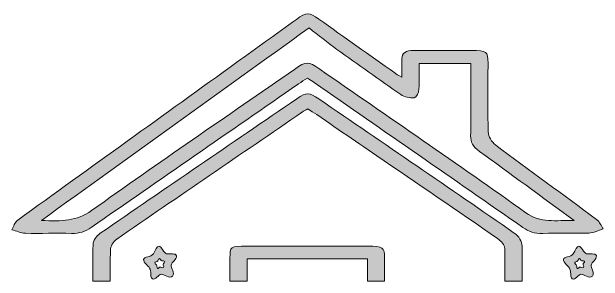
# Model space of a CAD drawing. Header units: inches. Extents: x 155 to 924, y -1017 to -64.
# Drawn here: x 211 to 900, y -377 to -64 of the extents above; entities that cross this region are included whole.
import ezdxf

# ---------------------------------------------------------------- set-up
doc = ezdxf.new("R2010")
doc.units = ezdxf.units.IN
doc.header["$MEASUREMENT"] = 0
doc.layers.add('Layer 1', color=7, linetype='Continuous')

# ---------------------------------------------------------------- blocks, each defined once
blk = doc.blocks.new('block 3')
at = {"layer": 'Layer 1', "true_color": 0xffffff}
h = blk.add_hatch(color=7, dxfattribs=at)
h.dxf.hatch_style = 2
edge = h.paths.add_edge_path()
edge.add_spline(control_points=[(871.42, -336.25), (868.75, -336.33), (867.4, -341.07), (864.78, -345.18), (862.17, -349.3), (853.86, -348.42), (853.39, -351.87), (852.91, -355.32), (860.08, -360.13), (861.05, -363.02), (862.84, -368.37), (860.73, -372.17), (863.69, -374.21), (866.65, -376.25), (871.15, -369.24), (873.86, -369.05), (876.57, -368.85), (883.98, -374.89), (887.16, -371.25), (890.34, -367.61), (885.14, -361.69), (885.53, -358.45), (885.92, -355.22), (892.5, -351.53), (891.74, -347.73), (890.98, -343.92), (883.84, -346.13), (880.3, -345.25), (876.76, -344.36), (874.08, -336.17), (871.42, -336.25)], knot_values=[0, 0, 0, 0, 1, 1, 1, 2, 2, 2, 3, 3, 3, 4, 4, 4, 5, 5, 5, 6, 6, 6, 7, 7, 7, 8, 8, 8, 9, 9, 9, 10, 10, 10, 10], degree=3, periodic=1)
edge = h.paths.add_edge_path()
edge.add_spline(control_points=[(878.07, -354.21), (878.3, -355.36), (876.31, -356.47), (876.2, -357.44), (876.08, -358.42), (877.65, -360.21), (876.69, -361.31), (875.73, -362.4), (873.49, -360.58), (872.67, -360.64), (871.86, -360.7), (870.5, -362.81), (869.6, -362.2), (868.71, -361.58), (869.35, -360.43), (868.81, -358.82), (868.51, -357.95), (866.35, -356.5), (866.49, -355.46), (866.64, -354.42), (869.14, -354.68), (869.93, -353.44), (870.72, -352.2), (871.13, -350.77), (871.94, -350.74), (872.74, -350.72), (873.55, -353.19), (874.62, -353.46), (875.69, -353.73), (877.84, -353.06), (878.07, -354.21)], knot_values=[0, 0, 0, 0, 1, 1, 1, 2, 2, 2, 3, 3, 3, 4, 4, 4, 5, 5, 5, 6, 6, 6, 7, 7, 7, 8, 8, 8, 9, 9, 9, 10, 10, 10, 10], degree=3, periodic=1)
at = {"layer": 'Layer 1', "lineweight": 0}
for points in [[(871.42, -336.25), (868.75, -336.33), (867.4, -341.07), (864.78, -345.18), (862.17, -349.3), (853.86, -348.42), (853.39, -351.87), (852.91, -355.32), (860.08, -360.13), (861.05, -363.02), (862.84, -368.37), (860.73, -372.17), (863.69, -374.21), (866.65, -376.25), (871.15, -369.24), (873.86, -369.05), (876.57, -368.85), (883.98, -374.89), (887.16, -371.25), (890.34, -367.61), (885.14, -361.69), (885.53, -358.45), (885.92, -355.22), (892.5, -351.53), (891.74, -347.73), (890.98, -343.92), (883.84, -346.13), (880.3, -345.25), (876.76, -344.36), (874.08, -336.17), (871.42, -336.25)], [(878.07, -354.21), (878.3, -355.36), (876.31, -356.47), (876.2, -357.44), (876.08, -358.42), (877.65, -360.21), (876.69, -361.31), (875.73, -362.4), (873.49, -360.58), (872.67, -360.64), (871.86, -360.7), (870.5, -362.81), (869.6, -362.2), (868.71, -361.58), (869.35, -360.43), (868.81, -358.82), (868.51, -357.95), (866.35, -356.5), (866.49, -355.46), (866.64, -354.42), (869.14, -354.68), (869.93, -353.44), (870.72, -352.2), (871.13, -350.77), (871.94, -350.74), (872.74, -350.72), (873.55, -353.19), (874.62, -353.46), (875.69, -353.73), (877.84, -353.06), (878.07, -354.21)]]:
    blk.add_open_spline(points, degree=3, knots=[0, 0, 0, 0, 1, 1, 1, 2, 2, 2, 3, 3, 3, 4, 4, 4, 5, 5, 5, 6, 6, 6, 7, 7, 7, 8, 8, 8, 9, 9, 9, 10, 10, 10, 10], dxfattribs=at)
blk = doc.blocks.new('block 4')
at = {"layer": 'Layer 1', "true_color": 0xffffff}
h = blk.add_hatch(color=7, dxfattribs=at)
h.dxf.hatch_style = 2
edge = h.paths.add_edge_path()
edge.add_spline(control_points=[(382.14, -336.25), (379.47, -336.33), (378.12, -341.07), (375.5, -345.18), (372.89, -349.3), (364.58, -348.42), (364.11, -351.87), (363.63, -355.32), (370.8, -360.13), (371.77, -363.02), (373.56, -368.37), (371.44, -372.17), (374.41, -374.21), (377.37, -376.25), (381.87, -369.24), (384.58, -369.05), (387.28, -368.85), (394.7, -374.89), (397.88, -371.25), (401.06, -367.61), (395.86, -361.69), (396.25, -358.45), (396.64, -355.22), (403.22, -351.53), (402.46, -347.73), (401.7, -343.92), (394.56, -346.13), (391.02, -345.25), (387.48, -344.36), (384.8, -336.17), (382.14, -336.25)], knot_values=[0, 0, 0, 0, 1, 1, 1, 2, 2, 2, 3, 3, 3, 4, 4, 4, 5, 5, 5, 6, 6, 6, 7, 7, 7, 8, 8, 8, 9, 9, 9, 10, 10, 10, 10], degree=3, periodic=1)
edge = h.paths.add_edge_path()
edge.add_spline(control_points=[(388.79, -354.21), (389.02, -355.36), (387.03, -356.47), (386.91, -357.44), (386.8, -358.42), (388.36, -360.21), (387.4, -361.31), (386.44, -362.4), (384.21, -360.58), (383.39, -360.64), (382.57, -360.7), (381.21, -362.81), (380.32, -362.2), (379.43, -361.58), (380.07, -360.43), (379.53, -358.82), (379.23, -357.95), (377.07, -356.5), (377.21, -355.46), (377.36, -354.42), (379.86, -354.68), (380.65, -353.44), (381.44, -352.2), (381.85, -350.77), (382.65, -350.74), (383.46, -350.72), (384.27, -353.19), (385.33, -353.46), (386.4, -353.73), (388.56, -353.06), (388.79, -354.21)], knot_values=[0, 0, 0, 0, 1, 1, 1, 2, 2, 2, 3, 3, 3, 4, 4, 4, 5, 5, 5, 6, 6, 6, 7, 7, 7, 8, 8, 8, 9, 9, 9, 10, 10, 10, 10], degree=3, periodic=1)
at = {"layer": 'Layer 1', "lineweight": 0}
for points in [[(382.14, -336.25), (379.47, -336.33), (378.12, -341.07), (375.5, -345.18), (372.89, -349.3), (364.58, -348.42), (364.11, -351.87), (363.63, -355.32), (370.8, -360.13), (371.77, -363.02), (373.56, -368.37), (371.44, -372.17), (374.41, -374.21), (377.37, -376.25), (381.87, -369.24), (384.58, -369.05), (387.28, -368.85), (394.7, -374.89), (397.88, -371.25), (401.06, -367.61), (395.86, -361.69), (396.25, -358.45), (396.64, -355.22), (403.22, -351.53), (402.46, -347.73), (401.7, -343.92), (394.56, -346.13), (391.02, -345.25), (387.48, -344.36), (384.8, -336.17), (382.14, -336.25)], [(388.79, -354.21), (389.02, -355.36), (387.03, -356.47), (386.91, -357.44), (386.8, -358.42), (388.36, -360.21), (387.4, -361.31), (386.44, -362.4), (384.21, -360.58), (383.39, -360.64), (382.57, -360.7), (381.21, -362.81), (380.32, -362.2), (379.43, -361.58), (380.07, -360.43), (379.53, -358.82), (379.23, -357.95), (377.07, -356.5), (377.21, -355.46), (377.36, -354.42), (379.86, -354.68), (380.65, -353.44), (381.44, -352.2), (381.85, -350.77), (382.65, -350.74), (383.46, -350.72), (384.27, -353.19), (385.33, -353.46), (386.4, -353.73), (388.56, -353.06), (388.79, -354.21)]]:
    blk.add_open_spline(points, degree=3, knots=[0, 0, 0, 0, 1, 1, 1, 2, 2, 2, 3, 3, 3, 4, 4, 4, 5, 5, 5, 6, 6, 6, 7, 7, 7, 8, 8, 8, 9, 9, 9, 10, 10, 10, 10], dxfattribs=at)
blk = doc.blocks.new('block 9')
at = {"layer": 'Layer 1', "true_color": 0xffffff}
h = blk.add_hatch(color=7, dxfattribs=at)
h.dxf.hatch_style = 2
edge = h.paths.add_edge_path()
edge.add_spline(control_points=[(625.38, -336.41), (578.57, -336.4), (531.76, -336.4), (484.95, -336.41), (465.14, -336.42), (464.8, -336.64), (464.78, -350.39), (464.77, -359.3), (464.76, -368.2), (464.75, -377.1), (464.75, -377.1), (484.88, -377.1), (484.88, -377.1), (484.89, -372.16), (484.9, -367.22), (484.9, -362.28), (484.91, -358.7), (484.9, -355.12), (484.9, -351.27), (484.9, -351.27), (624.91, -351.27), (624.91, -351.27), (624.91, -356.45), (624.91, -360.44), (624.91, -364.44), (624.92, -368.66), (624.92, -372.88), (624.92, -377.1), (624.92, -377.1), (645.04, -377.1), (645.04, -377.1), (645.03, -368.11), (645.03, -359.13), (645.01, -350.14), (644.99, -337.54), (643.32, -336.42), (625.38, -336.41)], knot_values=[0, 0, 0, 0, 1, 1, 1, 2, 2, 2, 3, 3, 3, 4, 4, 4, 5, 5, 5, 6, 6, 6, 7, 7, 7, 8, 8, 8, 9, 9, 9, 10, 10, 10, 11, 11, 11, 12, 12, 12, 12], degree=3, periodic=1)
at = {"layer": 'Layer 1', "lineweight": 0}
blk.add_open_spline([(625.38, -336.41), (578.57, -336.4), (531.76, -336.4), (484.95, -336.41), (465.14, -336.42), (464.8, -336.64), (464.78, -350.39), (464.77, -359.3), (464.76, -368.2), (464.75, -377.1), (464.75, -377.1), (484.88, -377.1), (484.88, -377.1), (484.89, -372.16), (484.9, -367.22), (484.9, -362.28), (484.91, -358.7), (484.9, -355.12), (484.9, -351.27), (484.9, -351.27), (624.91, -351.27), (624.91, -351.27), (624.91, -356.45), (624.91, -360.44), (624.91, -364.44), (624.92, -368.66), (624.92, -372.88), (624.92, -377.1), (624.92, -377.1), (645.04, -377.1), (645.04, -377.1), (645.03, -368.11), (645.03, -359.13), (645.01, -350.14), (644.99, -337.54), (643.32, -336.42), (625.38, -336.41)], degree=3, knots=[0, 0, 0, 0, 1, 1, 1, 2, 2, 2, 3, 3, 3, 4, 4, 4, 5, 5, 5, 6, 6, 6, 7, 7, 7, 8, 8, 8, 9, 9, 9, 10, 10, 10, 11, 11, 11, 12, 12, 12, 12], dxfattribs=at)
blk = doc.blocks.new('block 10')
at = {"layer": 'Layer 1', "true_color": 0xffffff}
h = blk.add_hatch(color=7, dxfattribs=at)
h.dxf.hatch_style = 2
edge = h.paths.add_edge_path()
edge.add_spline(control_points=[(325.09, -377.1), (325.19, -365.08), (325.31, -353.07), (325.47, -341.05), (325.53, -336.71), (328.52, -331.23), (332.84, -328.26), (404.79, -278.67), (477.17, -229.4), (549.46, -180.07), (551.02, -179.01), (552.74, -178.07), (555.67, -176.3), (582.88, -194.87), (609.37, -212.94), (635.84, -231.03), (682.86, -263.14), (729.97, -295.19), (776.69, -327.52), (780.89, -330.43), (784.98, -335.2), (785.01, -339.12), (785.11, -351.78), (785.17, -364.44), (785.2, -377.1), (785.2, -377.1), (805.49, -377.1), (805.49, -377.1), (805.47, -363.48), (805.41, -349.86), (805.3, -336.23), (805.26, -331.09), (801.36, -324.63), (796.17, -321.04), (720.57, -268.81), (644.45, -216.95), (568.43, -165.02), (556.42, -156.82), (554.39, -156.81), (542.65, -164.82), (466.24, -216.91), (389.76, -268.95), (313.71, -321.3), (309.02, -324.52), (305.3, -330.23), (305.24, -334.81), (305.07, -348.91), (304.95, -363), (304.85, -377.1), (304.85, -377.1), (325.09, -377.1), (325.09, -377.1)], knot_values=[0, 0, 0, 0, 1, 1, 1, 2, 2, 2, 3, 3, 3, 4, 4, 4, 5, 5, 5, 6, 6, 6, 7, 7, 7, 8, 8, 8, 9, 9, 9, 10, 10, 10, 11, 11, 11, 12, 12, 12, 13, 13, 13, 14, 14, 14, 15, 15, 15, 16, 16, 16, 17, 17, 17, 17], degree=3, periodic=1)
at = {"layer": 'Layer 1', "lineweight": 0}
blk.add_open_spline([(325.09, -377.1), (325.19, -365.08), (325.31, -353.07), (325.47, -341.05), (325.53, -336.71), (328.52, -331.23), (332.84, -328.26), (404.79, -278.67), (477.17, -229.4), (549.46, -180.07), (551.02, -179.01), (552.74, -178.07), (555.67, -176.3), (582.88, -194.87), (609.37, -212.94), (635.84, -231.03), (682.86, -263.14), (729.97, -295.19), (776.69, -327.52), (780.89, -330.43), (784.98, -335.2), (785.01, -339.12), (785.11, -351.78), (785.17, -364.44), (785.2, -377.1), (785.2, -377.1), (805.49, -377.1), (805.49, -377.1), (805.47, -363.48), (805.41, -349.86), (805.3, -336.23), (805.26, -331.09), (801.36, -324.63), (796.17, -321.04), (720.57, -268.81), (644.45, -216.95), (568.43, -165.02), (556.42, -156.82), (554.39, -156.81), (542.65, -164.82), (466.24, -216.91), (389.76, -268.95), (313.71, -321.3), (309.02, -324.52), (305.3, -330.23), (305.24, -334.81), (305.07, -348.91), (304.95, -363), (304.85, -377.1), (304.85, -377.1), (325.09, -377.1), (325.09, -377.1)], degree=3, knots=[0, 0, 0, 0, 1, 1, 1, 2, 2, 2, 3, 3, 3, 4, 4, 4, 5, 5, 5, 6, 6, 6, 7, 7, 7, 8, 8, 8, 9, 9, 9, 10, 10, 10, 11, 11, 11, 12, 12, 12, 13, 13, 13, 14, 14, 14, 15, 15, 15, 16, 16, 16, 17, 17, 17, 17], dxfattribs=at)
blk = doc.blocks.new('block 11')
at = {"layer": 'Layer 1', "true_color": 0xffffff}
h = blk.add_hatch(color=7, dxfattribs=at)
h.dxf.hatch_style = 2
edge = h.paths.add_edge_path()
edge.add_spline(control_points=[(665.11, -139.75), (665.11, -131), (665.07, -124.52), (665.12, -118.03), (665.16, -111.57), (669.4, -108.41), (678.85, -108.49), (701.15, -108.67), (723.46, -108.54), (745.76, -108.58), (764.25, -108.61), (765.51, -109.54), (765.51, -123.12), (765.49, -149.87), (764.95, -176.63), (765.78, -203.37), (765.94, -208.59), (769.49, -214.93), (774.52, -218.7), (813.33, -247.83), (852.99, -276.37), (892.03, -305.34), (895.82, -308.15), (897.21, -312.59), (899.71, -316.27), (894.13, -317.94), (888.65, -320.85), (882.97, -321.05), (865.08, -321.68), (847.1, -320.95), (829.2, -321.45), (819.59, -321.72), (812.9, -319.36), (806.16, -314.66), (725.24, -258.29), (644.07, -202.09), (562.95, -145.85), (560.77, -144.34), (558.5, -142.91), (555.16, -140.71), (551.6, -142.97), (548.07, -145.06), (544.79, -147.33), (464.18, -203.05), (383.53, -258.74), (303.13, -314.61), (296.39, -319.3), (289.71, -321.68), (280.12, -321.46), (262.21, -321.04), (244.25, -321.78), (226.34, -321.31), (221.03, -321.18), (215.84, -318.61), (210.59, -317.15), (212.81, -313.42), (213.73, -308.77), (217.45, -306.08), (302.43, -244.66), (387.71, -183.46), (472.93, -122.21), (496.01, -105.63), (519.03, -89.01), (542.14, -72.45), (554.52, -63.57), (556.36, -63.55), (568.54, -72.16), (598, -93), (627.39, -113.89), (656.84, -134.74), (658.61, -136), (660.64, -137.06), (665.11, -139.75)], knot_values=[0, 0, 0, 0, 1, 1, 1, 2, 2, 2, 3, 3, 3, 4, 4, 4, 5, 5, 5, 6, 6, 6, 7, 7, 7, 8, 8, 8, 9, 9, 9, 10, 10, 10, 11, 11, 11, 12, 12, 12, 13, 13, 13, 14, 14, 14, 15, 15, 15, 16, 16, 16, 17, 17, 17, 18, 18, 18, 19, 19, 19, 20, 20, 20, 21, 21, 21, 22, 22, 22, 23, 23, 23, 24, 24, 24, 24], degree=3, periodic=1)
edge = h.paths.add_edge_path()
edge.add_spline(control_points=[(556.93, -82.29), (452.11, -157.62), (349.56, -231.31), (245.13, -306.36), (268.74, -307.51), (286.15, -307.29), (303.4, -294.97), (381.19, -239.43), (460.91, -185.26), (539.94, -130.6), (554.21, -120.72), (555.6, -120.69), (569.52, -130.34), (649.72, -185.93), (730.51, -241.1), (809.63, -297.46), (826.85, -309.73), (844.19, -305.99), (865.92, -306.62), (827.44, -278.47), (791.69, -252.04), (755.41, -225.99), (748.01, -220.67), (745.06, -215.26), (745.24, -207.87), (745.8, -184.85), (745.46, -161.82), (745.47, -138.8), (745.47, -133.9), (745.47, -129.01), (745.47, -123.54), (724.88, -123.54), (705.91, -123.54), (685.32, -123.54), (685.32, -133.85), (685.81, -143.74), (685.06, -153.57), (684.79, -157.16), (682.33, -163.18), (679.54, -163.6), (674.83, -164.3), (667.7, -162.43), (663.98, -159.88), (638.77, -142.62), (614.06, -124.99), (589.48, -107.27), (578.48, -99.35), (568.17, -90.95), (556.93, -82.29)], knot_values=[0, 0, 0, 0, 1, 1, 1, 2, 2, 2, 3, 3, 3, 4, 4, 4, 5, 5, 5, 6, 6, 6, 7, 7, 7, 8, 8, 8, 9, 9, 9, 10, 10, 10, 11, 11, 11, 12, 12, 12, 13, 13, 13, 14, 14, 14, 15, 15, 15, 16, 16, 16, 16], degree=3, periodic=1)
at = {"layer": 'Layer 1', "lineweight": 0}
for points, knots in [([(665.11, -139.75), (665.11, -131), (665.07, -124.52), (665.12, -118.03), (665.16, -111.57), (669.4, -108.41), (678.85, -108.49), (701.15, -108.67), (723.46, -108.54), (745.76, -108.58), (764.25, -108.61), (765.51, -109.54), (765.51, -123.12), (765.49, -149.87), (764.95, -176.63), (765.78, -203.37), (765.94, -208.59), (769.49, -214.93), (774.52, -218.7), (813.33, -247.83), (852.99, -276.37), (892.03, -305.34), (895.82, -308.15), (897.21, -312.59), (899.71, -316.27), (894.13, -317.94), (888.65, -320.85), (882.97, -321.05), (865.08, -321.68), (847.1, -320.95), (829.2, -321.45), (819.59, -321.72), (812.9, -319.36), (806.16, -314.66), (725.24, -258.29), (644.07, -202.09), (562.95, -145.85), (560.77, -144.34), (558.5, -142.91), (555.16, -140.71), (551.6, -142.97), (548.07, -145.06), (544.79, -147.33), (464.18, -203.05), (383.53, -258.74), (303.13, -314.61), (296.39, -319.3), (289.71, -321.68), (280.12, -321.46), (262.21, -321.04), (244.25, -321.78), (226.34, -321.31), (221.03, -321.18), (215.84, -318.61), (210.59, -317.15), (212.81, -313.42), (213.73, -308.77), (217.45, -306.08), (302.43, -244.66), (387.71, -183.46), (472.93, -122.21), (496.01, -105.63), (519.03, -89.01), (542.14, -72.45), (554.52, -63.57), (556.36, -63.55), (568.54, -72.16), (598, -93), (627.39, -113.89), (656.84, -134.74), (658.61, -136), (660.64, -137.06), (665.11, -139.75)], [0, 0, 0, 0, 1, 1, 1, 2, 2, 2, 3, 3, 3, 4, 4, 4, 5, 5, 5, 6, 6, 6, 7, 7, 7, 8, 8, 8, 9, 9, 9, 10, 10, 10, 11, 11, 11, 12, 12, 12, 13, 13, 13, 14, 14, 14, 15, 15, 15, 16, 16, 16, 17, 17, 17, 18, 18, 18, 19, 19, 19, 20, 20, 20, 21, 21, 21, 22, 22, 22, 23, 23, 23, 24, 24, 24, 24]), ([(556.93, -82.29), (452.11, -157.62), (349.56, -231.31), (245.13, -306.36), (268.74, -307.51), (286.15, -307.29), (303.4, -294.97), (381.19, -239.43), (460.91, -185.26), (539.94, -130.6), (554.21, -120.72), (555.6, -120.69), (569.52, -130.34), (649.72, -185.93), (730.51, -241.1), (809.63, -297.46), (826.85, -309.73), (844.19, -305.99), (865.92, -306.62), (827.44, -278.47), (791.69, -252.04), (755.41, -225.99), (748.01, -220.67), (745.06, -215.26), (745.24, -207.87), (745.8, -184.85), (745.46, -161.82), (745.47, -138.8), (745.47, -133.9), (745.47, -129.01), (745.47, -123.54), (724.88, -123.54), (705.91, -123.54), (685.32, -123.54), (685.32, -133.85), (685.81, -143.74), (685.06, -153.57), (684.79, -157.16), (682.33, -163.18), (679.54, -163.6), (674.83, -164.3), (667.7, -162.43), (663.98, -159.88), (638.77, -142.62), (614.06, -124.99), (589.48, -107.27), (578.48, -99.35), (568.17, -90.95), (556.93, -82.29)], [0, 0, 0, 0, 1, 1, 1, 2, 2, 2, 3, 3, 3, 4, 4, 4, 5, 5, 5, 6, 6, 6, 7, 7, 7, 8, 8, 8, 9, 9, 9, 10, 10, 10, 11, 11, 11, 12, 12, 12, 13, 13, 13, 14, 14, 14, 15, 15, 15, 16, 16, 16, 16])]:
    blk.add_open_spline(points, degree=3, knots=knots, dxfattribs=at)
blk = doc.blocks.new('block 8')
at = {"layer": 'Layer 1'}
for name in ['block 11', 'block 10', 'block 9']:
    blk.add_blockref(name, (0, 0), dxfattribs=at)

msp = doc.modelspace()

# ---------------------------------------------------------------- block references
at = {"layer": 'Layer 1'}
for name in ['block 8', 'block 4', 'block 3']:
    msp.add_blockref(name, (0, 0), dxfattribs=at)

doc.saveas('drawing.dxf')
